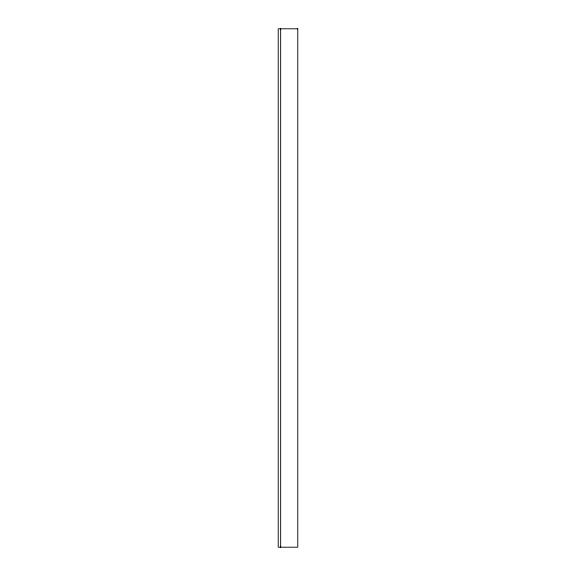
<?xml version="1.0" encoding="UTF-8"?>
<svg xmlns="http://www.w3.org/2000/svg" width="576" height="576" viewBox="0 0 576 576"><rect width="100%" height="100%" fill="white"/><g stroke="black" fill="none" stroke-linecap="round" stroke-linejoin="round"><path stroke-width="0.86" d="M280.663 28.8L280.663 547.2M297.778 28.8L278.222 28.8L278.222 547.2L297.778 547.2L297.778 28.8"/></g></svg>
